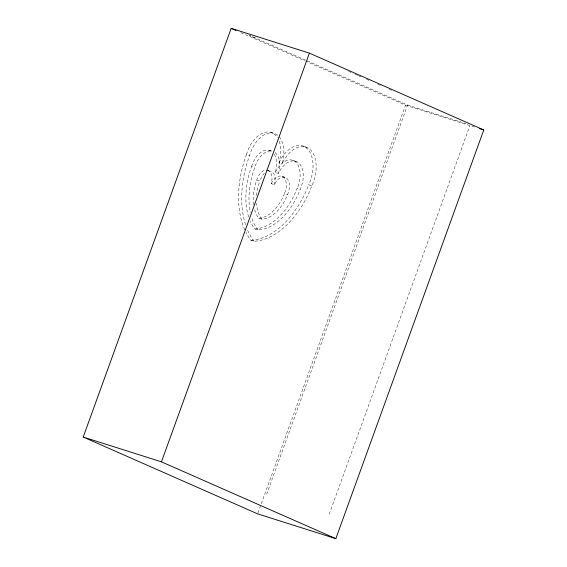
<?xml version="1.0" encoding="UTF-8"?>
<svg xmlns="http://www.w3.org/2000/svg" width="567" height="567" viewBox="0 0 567 567"><rect width="100%" height="100%" fill="white"/><g stroke="black" fill="none" stroke-linecap="round" stroke-linejoin="round"><path stroke-width="0.43" stroke-dasharray="2.83 2.13" d="M257.907 513.029L405.547 105.164L306.251 61.427M266.66 494.318L407.56 105.086L249.452 35.438L256.426 38.513M329.243 514.149L469.837 125.746M407.56 105.086L465.968 123.599M405.547 105.164L474.522 127.022M270.438 132.253L273.563 133.245A27.45 16.762 -72.4 0 1 282.153 163.665A29.321 17.903 -72.4 0 1 309.135 148.682A29.321 17.903 -72.4 0 1 311.885 185.813A80.854 49.379 -72.4 0 1 254.037 241.237L250.912 240.245A80.521 49.173 -72.4 0 1 245.915 232.321M303.777 146.385L306.91 147.377M269.091 150.248L272.217 151.24A20.008 12.219 -72.4 0 0 254.753 167.456A58.692 35.841 -72.4 0 0 250.316 212.278M293.394 160.546L296.52 161.538M279.191 141.296A27.45 16.762 -72.4 0 1 279.021 162.679L282.153 163.665M244.76 229.883A80.521 49.173 -72.4 0 1 246.468 154.507L249.6 155.5A27.45 16.762 -72.4 0 1 273.563 133.245M274.272 154.309A20.008 12.219 -72.4 0 1 275.349 172.418L278.482 173.41A21.369 13.048 -72.4 0 1 298.15 162.488A21.369 13.048 -72.4 0 1 300.149 189.555A58.933 35.99 -72.4 0 1 257.985 229.954L254.859 228.962A58.692 35.841 -72.4 0 1 250.373 221.406M253.612 204.758A35.799 21.865 -72.4 0 1 256.759 180.058A12.205 7.456 -72.4 0 1 267.418 170.164L270.544 171.156M248.679 216.955A58.692 35.841 -72.4 0 1 251.62 166.464L254.753 167.456M282.246 176.443L285.371 177.436M250.912 240.245A80.854 49.379 -72.4 0 0 308.76 184.821L311.885 185.813M254.859 228.962A58.933 35.99 -72.4 0 0 297.023 188.563L300.149 189.555M267.418 170.164A12.205 7.456 -72.4 0 1 271.239 183.687L274.364 184.679A13.034 7.959 -72.4 0 1 286.363 178.017A13.034 7.959 -72.4 0 1 287.582 194.531A35.948 21.957 -72.4 0 1 261.862 219.167L258.736 218.182A35.799 21.865 -72.4 0 1 254.54 209.407M256.759 180.058L259.892 181.05A12.205 7.456 -72.4 0 1 264.428 173.304M258.736 218.182A35.948 21.957 -72.4 0 0 284.457 193.538L287.582 194.531M348.684 71.414L351.108 72.484M355.162 74.27L357.586 75.34M358.401 75.694L362.448 77.481M366.495 79.26L368.926 80.33M377.835 84.256L380.259 85.326M389.168 89.246L391.599 90.316M240.855 32.617L305.443 61.066M254.037 241.237A80.521 49.173 -72.4 0 1 247.262 229.408M245.561 224.773A80.521 49.173 -72.4 0 1 249.6 155.5M275.101 152.665A20.008 12.219 -72.4 0 1 278.482 173.41M257.985 229.954A58.692 35.841 -72.4 0 1 251.805 217.948M268.56 171.085A12.205 7.456 -72.4 0 1 274.364 184.679M261.862 219.167A35.799 21.865 -72.4 0 1 256.49 203.269M256.596 195.424A35.799 21.865 -72.4 0 1 259.892 181.05M246.468 154.507A27.45 16.762 -72.4 0 1 277.547 137.824M279.021 162.679A29.321 17.903 -72.4 0 1 306.01 147.689A29.321 17.903 -72.4 0 1 308.76 184.821M275.349 172.418A21.369 13.048 -72.4 0 1 295.017 161.496A21.369 13.048 -72.4 0 1 297.023 188.563M251.62 166.464A20.008 12.219 -72.4 0 1 271.969 151.672M271.239 183.687A13.034 7.959 -72.4 0 1 283.238 177.024A13.034 7.959 -72.4 0 1 284.457 193.538"/><path stroke-width="0.85" d="M83.221 437.044L231.166 28.35L309.398 53.142L483.779 129.956L335.834 538.65L257.602 513.858L83.221 437.044L161.453 461.836L335.834 538.65M161.453 461.836L309.398 53.142M479.569 128.624L483.779 129.956M231.166 28.35L236.014 30.483"/></g></svg>
